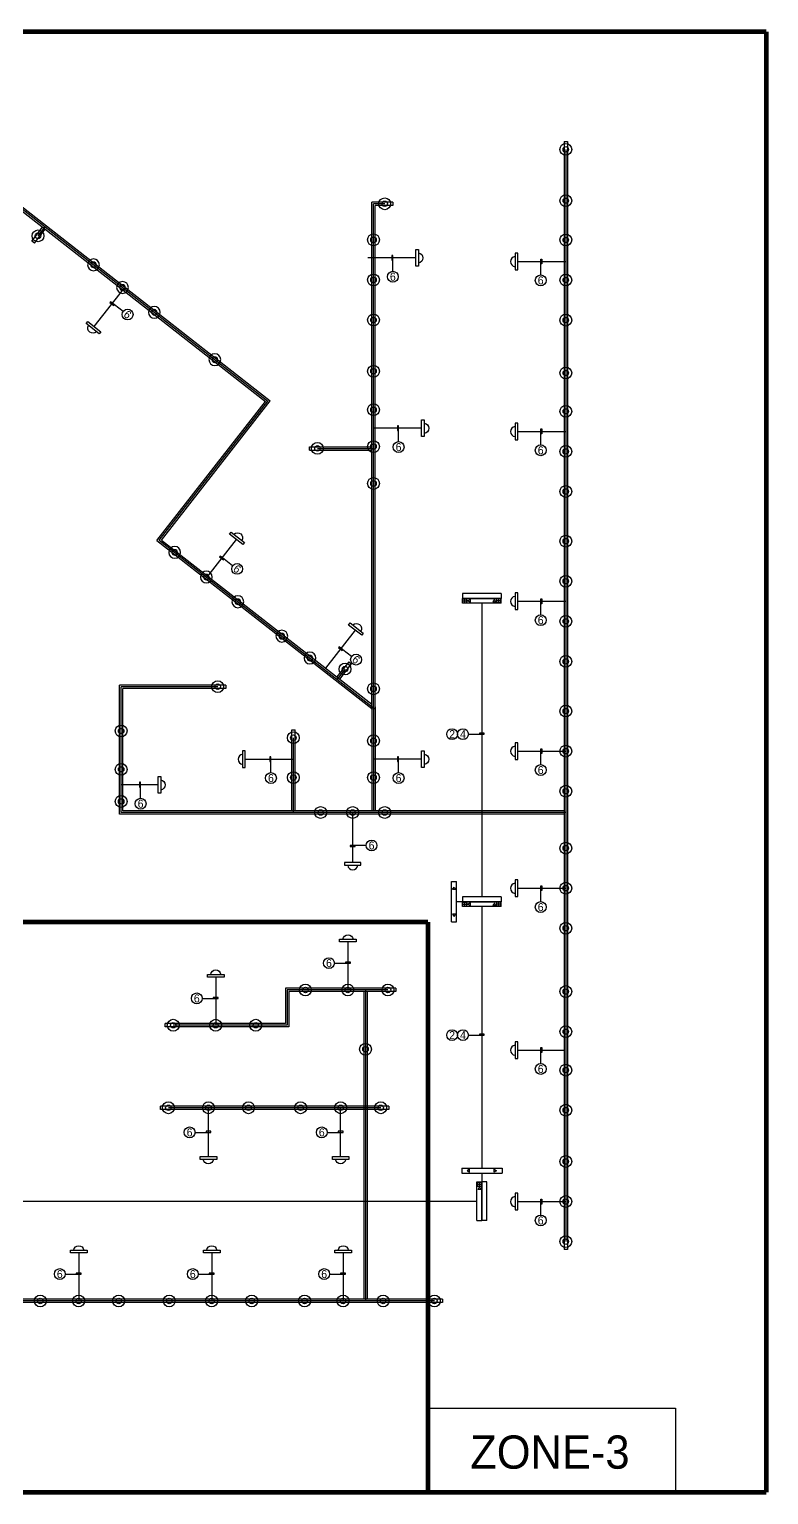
# Model space of a CAD drawing. Header units: millimetres. Extents: x 288060 to 516747, y 88437 to 208575.
# Drawn here: x 373537 to 419686, y 88437 to 179862 of the extents above; entities that cross this region are included whole.
import ezdxf
from ezdxf.enums import TextEntityAlignment as Align

# ---------------------------------------------------------------- set-up
doc = ezdxf.new("R2010")
doc.units = ezdxf.units.MM
doc.header["$LTSCALE"] = 300
for name, color, linetype in [('E-TEXT', 6, 'Continuous'), ('e-text-box', 7, 'Continuous'), ('e-tray', 11, 'Continuous'), ('E-WIRE', 4, 'Continuous'), ('zone', 1, 'Continuous'), ('유도관제-공간표시등', 2, 'Continuous'), ('유도관제-블럭유도등', 2, 'Continuous'), ('유도관제-센서', 1, 'Continuous')]:
    doc.layers.add(name, color=color, linetype=linetype)
doc.styles.add('SAMOO-ELEC', font='Dotum.ttf')

# ---------------------------------------------------------------- blocks, each defined once
blk = doc.blocks.new('센서')
at = {"layer": '유도관제-센서', "color": 2}
for radius in [368.5649977620579, 171.996998955627]:
    blk.add_circle((0, 0), radius, dxfattribs=at)
blk = doc.blocks.new('R')
at = {"layer": '유도관제-공간표시등', "elevation": -1.1133707289e-06}
blk.add_lwpolyline([(6646728.0498459, 1672992.660470758), (6647766.780756604, 1672992.660470919), (6647766.780756704, 1673160.622070759), (6646728.049845997, 1673160.622070718), (6646728.0498459, 1672992.660470758)], dxfattribs=at)
at = {"layer": '유도관제-공간표시등'}
blk.add_arc((6647255.656680318, 1673032.94868493, -1.1133707289e-06), 318.7876370312928, 187.2604256657175, 352.7395743342825, dxfattribs=at)

msp = doc.modelspace()

# ---------------------------------------------------------------- linework, layer by layer
at = {"layer": 'e-text-box'}
for p, q in [((396227.1020398457, 164765.3390972278), (396227.1020398345, 165451.0951567412)), ((405454.8811622765, 164536.5122089609), (405454.8811622839, 165222.2682684738)), ((379392.1858049128, 162255.972983336), (378851.8026639055, 162678.1665811929)), ((396585.9542814549, 154136.512208966), (396585.9542814549, 154822.268268478)), ((405454.8811622765, 153936.5122089581), (405454.8811622839, 154622.2682684701)), ((386229.7493254151, 146387.0562954651), (385689.3661844041, 146809.249893322)), ((405454.8811622839, 143336.5122089618), (405454.8811622951, 144022.2682684738)), ((393651.6825859044, 140728.1238362202), (393111.2994448859, 141150.3174340771)), ((400941.7651920263, 135886.298373579), (401627.521251535, 135886.2983735832)), ((405454.8811622765, 133986.5122089618), (405454.8811622839, 134672.2682684752)), ((388617.2392551061, 133486.5046014804), (388617.2392551061, 134172.2606609919)), ((396585.9542814437, 133486.504601479), (396585.9542814437, 134172.260660991)), ((380485.964254884, 131886.5122089627), (380485.9642548729, 132572.2682684752)), ((394560.6207565237, 128942.8811137037), (393874.8646970149, 128942.8811137037)), ((405454.8811622765, 125436.5122089618), (405454.8811622765, 126122.2682684752)), ((392580.1954336967, 121601.1222046659), (393265.9514932055, 121601.1222046687)), ((384330.2124534044, 119401.1446610428), (385015.9685129244, 119401.1446610469)), ((400941.7651920263, 117108.259724866), (401627.521251535, 117108.2597248702)), ((405454.8811622839, 115336.5122089618), (405454.8811622951, 116022.2682684752)), ((383880.2151080836, 111042.9662735731), (384565.9711676035, 111042.9662735769)), ((392130.2055658344, 111042.9662735731), (392815.9616253544, 111042.9662735769)), ((405454.8811622765, 105886.512208966), (405454.8811622765, 106572.268268478)), ((375780.2074257229, 102201.1503855487), (376465.9634852353, 102201.150385552)), ((384080.2124534231, 102201.1503855487), (384765.968512943, 102201.150385552)), ((392280.2074257042, 102201.1503855487), (392965.9634852242, 102201.150385552))]:
    msp.add_line(p, q, dxfattribs=at)
for points in [[(396227.1020398345, 165451.0951567412), (396227.1020398345, 165760.005705879), (396161.5642690528, 165760.005705879), (396161.5642690528, 165451.0951567412)], [(405454.8811622839, 165222.2682684738), (405454.8811622839, 165531.1788176111), (405520.4189330731, 165531.1788176111), (405520.4189330731, 165222.2682684738)], [(378851.8026639055, 162678.1665811929), (378608.377832992, 162868.3509103669), (378568.028751323, 162816.7064430061), (378811.453582244, 162626.5221138321)], [(396585.9542814549, 154822.268268478), (396585.9542814549, 155131.1788176162), (396520.4165106658, 155131.1788176162), (396520.4165106658, 154822.268268478)], [(405454.8811622839, 154622.2682684701), (405454.8811622839, 154931.1788176078), (405520.4189330731, 154931.1788176078), (405520.4189330731, 154622.2682684701)], [(385689.3661844041, 146809.249893322), (385445.9413534943, 146999.434222497), (385405.5922718253, 146947.7897551352), (385649.0171027463, 146757.6054259612)], [(405454.8811622951, 144022.2682684738), (405454.8811622951, 144331.178817612), (405520.4189330842, 144331.178817612), (405520.4189330842, 144022.2682684738)], [(393111.2994448859, 141150.3174340771), (392867.8746139761, 141340.5017632511), (392827.5255323146, 141288.8572958903), (393070.9503632355, 141098.6729667163)], [(401627.521251535, 135886.2983735832), (401936.4318006653, 135886.2983735832), (401936.4318006653, 135951.8361443718), (401627.521251535, 135951.8361443718)], [(388617.2392551061, 134172.2606609919), (388617.2392551061, 134481.1712101301), (388551.7014843132, 134481.1712101301), (388551.7014843132, 134172.2606609919)], [(396585.9542814437, 134172.260660991), (396585.9542814437, 134481.1712101287), (396520.4165106434, 134481.1712101287), (396520.4165106434, 134172.260660991)], [(405454.8811622839, 134672.2682684752), (405454.8811622839, 134981.178817612), (405520.4189330731, 134981.178817612), (405520.4189330731, 134672.2682684752)], [(380485.9642548729, 132572.2682684752), (380485.9642548729, 132881.178817613), (380420.4264840912, 132881.178817613), (380420.4264840912, 132572.2682684752)], [(393874.8646970149, 128942.8811137037), (393565.9541478734, 128942.8811137037), (393565.9541478734, 128877.3433429109), (393874.8646970149, 128877.3433429109)], [(405454.8811622765, 126122.2682684752), (405454.8811622765, 126431.178817612), (405520.4189330731, 126431.178817612), (405520.4189330731, 126122.2682684752)], [(393265.9514932055, 121601.1222046687), (393574.8620423432, 121601.1222046687), (393574.8620423432, 121666.6599754578), (393265.9514932055, 121666.6599754578)], [(385015.9685129244, 119401.1446610469), (385324.8790620547, 119401.1446610469), (385324.8790620547, 119466.6824318361), (385015.9685129244, 119466.6824318361)], [(401627.521251535, 117108.2597248702), (401936.4318006765, 117108.2597248702), (401936.4318006765, 117173.7974956589), (401627.521251535, 117173.7974956589)], [(405454.8811622951, 116022.2682684752), (405454.8811622951, 116331.178817612), (405520.4189330842, 116331.178817612), (405520.4189330842, 116022.2682684752)], [(384565.9711676035, 111042.9662735769), (384874.881716745, 111042.9662735769), (384874.881716745, 111108.504044366), (384565.9711676035, 111108.504044366)], [(392815.9616253544, 111042.9662735769), (393124.8721744921, 111042.9662735769), (393124.8721744921, 111108.504044366), (392815.9616253544, 111108.504044366)], [(405454.8811622765, 106572.268268478), (405454.8811622765, 106881.1788176162), (405520.4189330731, 106881.1788176162), (405520.4189330731, 106572.268268478)], [(376465.9634852353, 102201.150385552), (376774.8740343656, 102201.150385552), (376774.8740343656, 102266.6881563411), (376465.9634852353, 102266.6881563411)], [(384765.968512943, 102201.150385552), (385074.8790620845, 102201.150385552), (385074.8790620845, 102266.6881563411), (384765.968512943, 102266.6881563411)], [(392965.9634852242, 102201.150385552), (393274.8740343545, 102201.150385552), (393274.8740343545, 102266.6881563411), (392965.9634852242, 102266.6881563411)]]:
    msp.add_lwpolyline(points, close=True, dxfattribs=at)
for centre in [(396227.1020398457, 164426.6070561851), (405454.8811622765, 164197.7801679172), (379672.592007326, 162065.9420456387), (396585.9542814549, 153797.7801679228), (405454.8811622765, 153597.7801679139), (386510.1555278245, 146197.0253577679), (405454.8811622839, 142997.7801679181), (393932.0887883063, 140538.0928985229), (399925.5690688957, 135886.2983735799), (400603.0331509765, 135886.298373579), (388617.2392551061, 133147.7725604371), (396585.9542814437, 133147.7725604362), (405454.8811622765, 133647.7801679181), (380485.964254884, 131547.78016792), (394899.3527975734, 128942.8811137037), (405454.8811622765, 125097.7801679181), (392241.4633926433, 121601.1222046659), (383991.4804123733, 119401.1446610428), (399925.5690688957, 117108.259724867), (400603.033150984, 117108.259724866), (405454.8811622839, 114997.7801679181), (383541.483067045, 111042.9662735731), (391791.4735248033, 111042.9662735731), (405454.8811622765, 105547.7801679223), (375441.4753846731, 102201.1503855487), (383741.4804123845, 102201.1503855487), (391941.4753846657, 102201.1503855487)]:
    msp.add_circle(centre, 338.73204104383, dxfattribs=at)
at = {"layer": 'e-tray'}
for p, q in [((406915.3719978421, 172869.560192292), (407125.3692204864, 172869.560192292)), ((406915.423253255, 172869.560192292), (406915.423253255, 103726.7235430478)), ((407125.4204758946, 172869.560192292), (407125.4204758946, 103726.7235430478)), ((369933.8232516032, 170982.8728217887), (388285.7403292861, 156644.7832306669)), ((370006.1310962941, 171192.870044432), (388580.5075995643, 156680.9760948512)), ((394915.4108914752, 137453.5760892191), (394915.4108914752, 169081.7252608309)), ((396220.4213801976, 169081.7252608318), (394915.4108914752, 169081.7252608309)), ((395125.408114126, 137453.5760892191), (395125.408114126, 168871.7280381922)), ((396220.4213801976, 168871.7280381889), (395125.408114126, 168871.7280381922)), ((396220.4213801976, 169081.7252608318), (396220.4213801976, 168871.7280381889)), ((373691.3508137334, 166646.2096824091), (374371.0293413233, 167516.1473467587)), ((373856.8300773334, 166516.9214507937), (374536.5094085541, 167386.8601437219)), ((373856.8300773334, 166516.9214507937), (373691.3508137334, 166646.2096824091)), ((381501.6450582165, 147961.5375952841), (388285.7403292861, 156644.7832306669)), ((381796.4123284835, 147997.7304594688), (388580.5075995643, 156680.9760948512)), ((391020.4166480061, 153820.4925472549), (394915.4108914752, 153820.4925472549)), ((391020.4166480061, 153610.485074174), (391020.4166480061, 153820.4822968183)), ((391020.4166480061, 153610.495324612), (394915.4108914752, 153610.495324612)), ((381501.6450582165, 147961.5375952841), (394915.421373615, 137481.5465539372)), ((381796.4123284835, 147997.7304594688), (394915.4108914863, 137748.0450481022)), ((393470.0975797828, 140406.7118426481), (392728.0753644835, 139456.9789223628)), ((393635.5768433865, 140277.4236110332), (392893.5554317143, 139327.6917193261)), ((393470.0975797828, 140406.7118426481), (393635.5768433865, 140277.4236110332)), ((379165.4248044746, 130894.1190494852), (379165.4248044884, 138952.5321326171)), ((385797.3287537452, 138952.5321326171), (379165.4248044884, 138952.5321326171)), ((379375.4220271241, 131104.1162721323), (379375.4220271241, 138742.53490997)), ((385797.3287537452, 138742.53490997), (379375.4220271241, 138742.53490997)), ((385797.3287537452, 138952.5383445922), (385797.3287537452, 138742.541121948)), ((394915.421373615, 137481.5465539372), (394915.421373615, 131104.1162721323)), ((395125.4185962547, 137583.9690405008), (395125.4185962647, 131104.1162721323)), ((389915.4146995845, 131104.1162721317), (389915.4146995761, 136162.4443727265)), ((389915.4147008002, 136162.4443727268), (390125.4119234445, 136162.4443727268)), ((390125.4119222257, 131104.1162721323), (390125.4119222257, 136162.4443727268)), ((406915.423253255, 130894.1190494852), (379165.4248044746, 130894.1190494852)), ((406915.423253255, 131104.1162721323), (379375.4220271241, 131104.1162721323)), ((396420.4094224257, 120031.6906364741), (389520.4094224629, 120031.6906364741)), ((389520.4094224629, 120031.6906364741), (389520.4094224627, 117831.7130928509)), ((396420.4094224257, 119821.6934138261), (389730.4066450952, 119821.6934138261)), ((389730.4066450952, 119821.6934138261), (389730.4066450944, 117621.7158702038)), ((394415.4141481463, 119821.6934138261), (394415.4141481463, 100631.718817356)), ((394625.4113707934, 119821.6934138261), (394625.4113707934, 100631.718817356)), ((396420.4094224256, 120031.6970787271), (396420.4094224256, 119821.6998560828)), ((382020.4264421742, 117621.7161019797), (382020.4264421742, 117831.713324624)), ((389520.4094224627, 117831.7130928509), (382020.4264421742, 117831.7130928509)), ((389730.4066450944, 117621.7158702038), (382020.4264421741, 117621.7158702038)), ((381720.4264421742, 112471.7252384647), (381720.4264421742, 112681.722461109)), ((395970.4168999251, 112681.7222293368), (381720.4264421742, 112681.7222293368)), ((395970.4168999251, 112471.7250066887), (381720.4264421742, 112471.7250066888)), ((395970.4168999251, 112681.7286715888), (395970.4168999251, 112471.7314489446)), ((407125.3754670084, 103726.7235430478), (406915.3782443642, 103726.7235430478)), ((399320.4214144442, 100631.718817356), (333576.655048667, 100631.718817356)), ((399320.4214144442, 100631.7700727651), (399320.4214144442, 100421.7728501208)), ((399320.4214144442, 100421.7215947103), (333366.6578260385, 100421.7215947103))]:
    msp.add_line(p, q, dxfattribs=at)
at = {"layer": 'E-WIRE'}
for p, q in [((407020.418759166, 172369.560192292), (407020.4187564369, 104226.7235430478)), ((369969.9782365244, 171087.8745420202), (388433.1234287638, 156662.884022755)), ((395020.412611315, 137453.5760892191), (395020.4126122948, 168976.7235430269)), ((395720.4213801976, 168976.7235430418), (395020.4126122948, 168976.7235430269)), ((374081.9211917538, 166975.57093673), (374518.4129541535, 167534.2477359603)), ((397661.5644063037, 165605.5504313101), (394661.5641318057, 165605.5504313101)), ((404020.4187958334, 165376.7235430418), (407020.4187590461, 165376.7235430441)), ((377590.9582328852, 161315.269823614), (379437.9428739902, 163679.3022646931)), ((381649.0281581264, 147979.6383864809), (388433.1234287638, 156662.884022755)), ((398020.4166479055, 154976.7235430469), (395020.4163734149, 154976.7235430469)), ((404020.4187958334, 154776.723543039), (407020.4187585991, 154776.7235430399)), ((391520.4166480061, 153715.4908273556), (395020.4126114864, 153715.490827172)), ((381649.0281581264, 147979.6383864809), (395020.4168792833, 137532.7641662968)), ((386450.7970078345, 148034.7138110878), (384603.8123667259, 145670.6813700077)), ((401781.9765260946, 144054.3857696381), (401781.9765261058, 125729.3945007351)), ((404020.4187958334, 144176.7235430432), (407020.4187581558, 144176.7235430441)), ((393872.7302683238, 142375.7813518428), (392025.7456272263, 140011.7489107627)), ((393245.0064653661, 139948.0623567122), (392746.1756428834, 139309.596224544)), ((379270.4265259247, 130999.1207672953), (379270.4265263254, 138847.5366282185)), ((385297.3287537452, 138847.5366277962), (379270.4265263254, 138847.5366282185)), ((395020.4168792833, 137532.7641662968), (395020.4168785095, 131104.1162721323)), ((390020.4164168668, 130999.1207666073), (390020.4164173622, 135662.4443727268)), ((404020.4187958334, 134826.7235430441), (407020.418757664, 134826.7235430441)), ((387020.4166479465, 134326.7159355613), (390020.4164172132, 134326.7159355613)), ((398020.4166479055, 134326.7159355603), (395020.4163734149, 134326.7159355603)), ((381570.426442204, 132726.7235430441), (379270.4265259746, 132726.7235430441)), ((407020.4187574852, 130999.1207655192), (379270.4265259247, 130999.1207672953)), ((393720.409422433, 127876.694556408), (393720.409422433, 130999.1207663705)), ((401781.9765261058, 128205.0828512119), (401781.9765261132, 125729.3945007351)), ((404020.4187958259, 126276.7235430432), (407020.418757664, 126276.7235430441)), ((400571.1972478833, 125426.699681044), (400203.8868643958, 125426.699681044)), ((401781.9765261132, 125124.0048613478), (401781.9765261058, 108809.493506255)), ((393420.4067677762, 122926.6953621632), (393420.4067677762, 119926.6950876679)), ((385170.4237874914, 120726.71781854), (385170.4237874914, 117726.7175440461)), ((395920.4094224256, 119926.6951312919), (389625.4111402949, 119926.6951320456)), ((389625.4111402949, 119926.6951320456), (389625.4111402979, 117726.7175874361)), ((394520.4096517842, 119926.6951314587), (394520.4096515756, 100526.723311325)), ((389625.4111402979, 117726.7175874361), (382520.4264421742, 117726.7175882858)), ((404020.4187958334, 116176.7235430432), (406920.418564098, 116176.7235430441)), ((395470.4168999251, 112576.7267257709), (382220.4264421742, 112576.7267263971)), ((384720.4264421742, 109526.72695503), (384720.4264421742, 112576.7267271289)), ((392970.4168999251, 109526.72695503), (392970.4168999251, 112576.7267271289)), ((401781.9765261058, 108494.9334825002), (401781.9765260946, 107962.5028212638)), ((338203.0312458631, 106751.7235430469), (401479.2817064133, 106751.7235430469)), ((404020.4187958259, 106726.7235430469), (407020.418757664, 106726.7235430478)), ((376620.4187598061, 103526.723543045), (376620.4187598061, 100526.7232685512)), ((384920.4237875063, 103526.723543045), (384920.4237875063, 100526.7232685512)), ((393120.4187597837, 103526.723543045), (393120.4187597837, 100526.7232685512)), ((398820.4214144442, 100526.7233108097), (333471.6595485792, 100526.7233186321))]:
    msp.add_line(p, q, dxfattribs=at)
at = {"layer": 'zone', "color": 7, "const_width": 300}
for points in [[(288210.2732107732, 179711.8739943853), (419535.538211273, 179711.8739943853)], [(419535.538211273, 179711.8739943853), (419535.538211273, 88587.18630638989)], [(359713.5377431829, 124170.168667762), (398424.4613143746, 124170.168667762)], [(398424.4613143746, 124170.168667762), (398424.4613143746, 88587.18630638989)], [(288210.2732107732, 88587.18630638989), (419535.538211273, 88587.18630638989)]]:
    msp.add_lwpolyline(points, dxfattribs=at)
at = {"layer": 'zone', "color": 7}
msp.add_lwpolyline([(398424.4613143746, 93837.54450394996), (413863.8998941351, 93837.54450394996), (413863.8998941351, 88587.18630638989), (398424.4613143746, 88587.18630638989)], close=True, dxfattribs=at)
at = {"layer": '유도관제-블럭유도등', "color": 2}
for p, q in [((402992.7558043245, 144659.7754090251), (400571.1972478982, 144659.7754090251)), ((400571.1972478833, 144659.7754090251), (400571.1972478833, 144357.0805893339)), ((402992.7558043245, 144659.7754090251), (402992.7558043245, 144357.0805893339)), ((400571.1972478833, 144357.0805893339), (402992.7558043245, 144357.0805893339)), ((400571.1972478982, 144054.3857696391), (400571.1972478982, 144357.0805893339)), ((402992.7558043245, 144357.0805893339), (400571.1972478982, 144357.0805893339)), ((402992.7558043245, 144054.3857696363), (400571.1972478982, 144054.3857696391)), ((400593.394867992, 144076.5833897501), (400593.394867992, 144334.8829692201)), ((400593.3948679846, 144334.8829692201), (400851.6944473442, 144334.8829692201)), ((400593.394867992, 144205.7331794853), (400851.6944473442, 144205.7331794853)), ((400593.394867992, 144076.5833897501), (400851.6944473442, 144076.5833897501)), ((400722.5446576644, 144076.5833897501), (400722.5446576644, 144334.8829692201)), ((400851.6944473442, 144076.5833897501), (400851.6944473442, 144334.8829692201)), ((400896.3034324329, 144205.7331794853), (401049.7102923337, 144294.3026713858)), ((401049.7102923337, 144117.1636875881), (400896.3034324329, 144205.7331794853)), ((401049.7102923337, 144294.3026713858), (401049.7102923337, 144117.1636875881)), ((402562.9162847865, 144300.8481442681), (402474.346792886, 144147.4412843631)), ((402474.346792886, 144147.4412843631), (402651.4857766833, 144147.4412843631)), ((402651.4857766833, 144147.4412843631), (402562.9162847865, 144300.8481442681)), ((402970.5581842232, 144334.8829692201), (402712.2586048637, 144334.8829692201)), ((402712.2586048637, 144076.5833897501), (402712.2586048637, 144334.8829692201)), ((402970.5581842232, 144205.7331794853), (402712.2586048637, 144205.7331794853)), ((402970.5581842232, 144076.5833897501), (402712.2586048637, 144076.5833897501)), ((402841.4083945435, 144076.5833897501), (402841.4083945435, 144334.8829692201)), ((402970.5581842232, 144076.5833897501), (402970.5581842232, 144334.8829692201)), ((402992.7558043245, 144054.3857696363), (402992.7558043245, 144357.0805893339)), ((399889.3268406447, 124168.4595863469), (399889.3268406447, 126684.939775742)), ((399889.3268406447, 126684.939775742), (400203.8868643958, 126684.939775742)), ((400203.8868643958, 124168.459586346), (400203.8868643958, 126684.939775742)), ((402992.7558043133, 125729.3945007351), (400571.1972478833, 125729.3945007351)), ((400571.1972478759, 125729.3945007351), (400571.1972478759, 125426.699681044)), ((400571.1972478759, 125426.699681044), (402992.7558043133, 125426.699681044)), ((400571.1972478833, 125124.0048613487), (400571.1972478833, 125426.699681044)), ((402992.7558043133, 125426.699681044), (400571.1972478833, 125426.699681044)), ((400593.3948679846, 125146.2024814602), (400593.3948679846, 125404.5020609302)), ((400593.3948679846, 125404.5020609302), (400851.694447333, 125404.5020609302)), ((400593.3948679846, 125275.3522711959), (400851.694447333, 125275.3522711959)), ((400722.5446576644, 125146.2024814602), (400722.5446576644, 125404.5020609302)), ((400851.694447333, 125146.2024814602), (400851.694447333, 125404.5020609302)), ((400896.3034324255, 125275.3522711959), (401049.7102923337, 125363.9217630959)), ((401049.7102923337, 125186.7827792977), (400896.3034324255, 125275.3522711959)), ((401049.7102923337, 125363.9217630959), (401049.7102923337, 125186.7827792977)), ((402566.6739554647, 125352.2474034912), (402478.1044635531, 125198.8405435862)), ((402655.2434473652, 125198.8405435862), (402566.6739554647, 125352.2474034912)), ((402970.5581842158, 125404.5020609302), (402712.2586048637, 125404.5020609302)), ((402712.2586048637, 125146.2024814602), (402712.2586048637, 125404.5020609302)), ((402970.5581842158, 125275.3522711959), (402712.2586048637, 125275.3522711959)), ((402841.408394536, 125146.2024814602), (402841.408394536, 125404.5020609302)), ((402970.5581842158, 125146.2024814602), (402970.5581842158, 125404.5020609302)), ((402992.7558043133, 125729.3945007351), (402992.7558043133, 125426.699681044)), ((402992.7558043133, 125124.0048613459), (402992.7558043133, 125426.699681044)), ((402992.7558043133, 125124.0048613459), (400571.1972478833, 125124.0048613487)), ((400593.3948679846, 125146.2024814602), (400851.694447333, 125146.2024814602)), ((402478.1044635531, 125198.8405435862), (402655.2434473652, 125198.8405435862)), ((402970.5581842158, 125146.2024814602), (402712.2586048637, 125146.2024814602)), ((399889.3268406447, 124168.4595863469), (400203.8868643958, 124168.4595863469)), ((400523.7364314031, 108809.493506255), (403040.2166208047, 108809.493506255)), ((400523.7364314031, 108809.493506255), (400523.7364314031, 108494.9334825002)), ((403040.2166208047, 108809.493506255), (403040.2166208047, 108494.9334825002)), ((400523.7364314031, 108494.9334825002), (403040.2166208047, 108494.9334825002)), ((401479.2817064058, 105540.94426483), (401479.2817064058, 107962.5028212568)), ((401479.2817064058, 107962.5028212568), (401781.9765260946, 107962.5028212568)), ((401501.4793265145, 107940.3052011588), (401759.7789059896, 107940.3052011588)), ((401501.4793265145, 107940.3052011588), (401501.4793265145, 107682.0056218071)), ((401630.6291162539, 107940.3052011588), (401630.6291162539, 107682.0056218071)), ((401759.7789059896, 107940.305201163), (401759.7789059896, 107682.0056218071)), ((401781.9765260946, 107962.5028212638), (401781.9765260946, 105540.94426483)), ((401781.9765260946, 105540.94426483), (401781.9765260946, 107962.5028212568)), ((402084.6713457908, 107962.5028212638), (401781.9765260946, 107962.5028212638)), ((402084.6713457908, 105540.94426483), (402084.6713457908, 107962.5028212568)), ((401501.4793265145, 107811.1554114827), (401759.7789059896, 107811.1554114827)), ((401501.4793265145, 107682.0056218071), (401759.7789059896, 107682.0056218071)), ((401542.0596243534, 107483.9897768138), (401630.6291162539, 107637.3966367137)), ((401719.1986081544, 107483.9897768138), (401542.0596243534, 107483.9897768138)), ((401630.6291162539, 107637.3966367137), (401719.1986081544, 107483.9897768138)), ((401479.2817064058, 105540.94426483), (401781.9765260946, 105540.94426483)), ((402084.6713457908, 105540.94426483), (401781.9765260946, 105540.94426483))]:
    msp.add_line(p, q, dxfattribs=at)
for points in [[(400046.6068525147, 126347.0898936078), (400138.6481418442, 126187.669704148), (399954.5655632038, 126187.6697041489)], [(400046.6068525147, 124506.3094684821), (400138.6481418442, 124665.7296579409), (399954.5655632038, 124665.7296579419)], [(400861.5863135364, 108652.2134943771), (401021.0065029953, 108560.172205056), (401021.0065029953, 108744.2547837001)], [(402702.366738664, 108652.2134943771), (402542.9465492051, 108560.172205056), (402542.9465492051, 108744.2547837001)]]:
    msp.add_lwpolyline(points, close=True, dxfattribs=at)

# ---------------------------------------------------------------- block references
at = {"layer": '유도관제-공간표시등', "xscale": -1}
for p, rotation in [((2070822.186477044, 6812852.965732666, 1.1133707289e-06), 90), ((4585592.760742733, -5249607.52555543, 1.1133707289e-06), 321.9999987827943), ((2071181.038718654, 6802224.138844403, 1.1133707289e-06), 90), ((-3821551.005502013, 5558957.509190132, 1.1133707289e-06), 141.9999989149773), ((-3814129.072241524, 5553298.576730886, 1.1133707289e-06), 141.9999989149773), ((2071181.038718646, 6781574.131236916, 1.1133707289e-06), 90), ((2054731.048512945, 6779974.138844401, 1.1133707289e-06), 90), ((-6253827.008533584, 1796087.317432904, 1.1133707289e-06), 180), ((-6262076.991513876, 1793887.339889281, 1.1133707289e-06), 180), ((-6270626.996541554, 1776687.345613786, 1.1133707289e-06), 180), ((-6262326.991513846, 1776687.345613786, 1.1133707289e-06), 180), ((-6254126.996541576, 1776687.345613786, 1.1133707289e-06), 180)]:
    msp.add_blockref('R', p, dxfattribs=dict(at, rotation=rotation))
at = {"layer": '유도관제-공간표시등', "rotation": 270}
for p in [(-1269140.203274915, 6812624.1388444, 1.1133707289e-06), (-1269140.203274915, 6802024.138844396, 1.1133707289e-06), (-1269140.203274915, 6791424.1388444, 1.1133707289e-06), (-1269140.203274915, 6782074.138844401, 1.1133707289e-06), (-1286140.205422806, 6781574.131236917, 1.1133707289e-06), (-1269140.203274915, 6773524.138844401, 1.1133707289e-06), (-1269140.203274915, 6763424.138844401, 1.1133707289e-06), (-1269140.203274915, 6753974.138844403, 1.1133707289e-06)]:
    msp.add_blockref('R', p, dxfattribs=at)
at = {"layer": '유도관제-공간표시등'}
msp.add_blockref('R', (-6253527.005878916, -1545283.927514333, 1.1133707289e-06), dxfattribs=at)
at = {"layer": '유도관제-공간표시등', "xscale": -1}
for p in [(7031967.841743523, -1563633.895115712, 1.1133707289e-06), (7040217.832201282, -1563633.895115712, 1.1133707289e-06)]:
    msp.add_blockref('R', p, dxfattribs=at)
at = {"layer": '유도관제-센서'}
for p, rotation in [((407020.3737144042, 172369.560192292), 90), ((395720.4213801976, 168976.7235442711), 270), ((407020.3737144042, 169169.560192292), 90), ((374081.9211927261, 166975.5709359729), 141.9996427799358), ((395020.4166480061, 166726.7235430469), 270), ((407020.3737144042, 166719.5665269111), 90), ((395020.4166480061, 164226.7235430469), 270), ((407020.3737144042, 164219.5665269102), 90), ((395020.4166480061, 161726.7235430469), 270), ((407020.3737144042, 161719.5665269102), 90), ((395020.4166480061, 158526.7235430469), 270), ((407020.3737144042, 158419.566526906), 90), ((395020.4166480061, 156126.7235430469), 270), ((407020.3737504464, 156026.6924418387), 90), ((391520.4166480061, 153715.4867907361), 180), ((395020.4166480061, 153826.7235430469), 270), ((407020.3737144042, 153526.6924418387), 90), ((395020.4166480061, 151526.7235430469), 270), ((407020.3737144042, 151026.6924418387), 90), ((407020.3737504464, 147926.6924418438), 90), ((407020.3737504464, 145426.6924418438), 90), ((407020.3737144042, 142926.6924418438), 90), ((407020.3737144042, 140426.6924418438), 90), ((393245.0064643975, 139948.062357468), 321.9996427020447), ((395020.412611356, 138716.7393726082), 321.9996427020522), ((407020.3737144042, 137326.7235430441), 90), ((379270.4265261535, 136086.31658317), 270), ((390020.4164173623, 135662.4443727268), 270), ((395020.4166479241, 135476.7159355603), 90), ((407020.3737504464, 134826.7235430441), 90), ((379270.4226809051, 133689.5968830901), 270), ((390020.4166479241, 133176.7159355622), 270), ((395020.4166479241, 133176.7159355603), 90), ((407020.3737504464, 132326.7235430441), 90), ((379270.4226809051, 131689.5968830901), 270), ((407020.3737144042, 128776.723543045), 90), ((407020.3737504464, 126276.7235430441), 90), ((407020.3737504464, 123776.7235430441), 90), ((407020.3737504464, 119826.692441848), 90), ((407020.3737504464, 117326.6924418471), 90), ((394520.4094224554, 116226.699681044), 90), ((407020.3737144042, 114926.6613406478), 90), ((407020.3737144042, 112426.6613406478), 90), ((407020.3737144042, 109226.7235430478), 90), ((407020.3737504464, 106726.7235430478), 90), ((407020.3737504464, 104226.7235430478), 90)]:
    msp.add_blockref('센서', p, dxfattribs=dict(at, rotation=rotation))
at = {"layer": '유도관제-센서', "xscale": -1}
for p, rotation in [((377542.8312027138, 165170.2653323118), 321.9999988815108), ((379355.2590265851, 163754.2478948179), 321.9999988815108), ((381342.7339683939, 162202.5036097103), 321.9999988815108), ((385116.1599306334, 159254.3800281788), 321.9999988815108), ((382615.1140842643, 147224.8493090881), 321.9999988814947), ((384584.8072787058, 145685.9562678578), 321.9999988814902), ((386554.8874813151, 144146.8708266829), 321.9999988814822), ((389299.4707868863, 142002.4572612987), 321.9999988814947), ((391051.9565091264, 140633.2653333339), 321.9999988814947)]:
    msp.add_blockref('센서', p, dxfattribs=dict(at, rotation=rotation))
at = {"layer": '유도관제-센서'}
for p in [(385297.3287537452, 138847.5366280302), (391720.4094225048, 130999.1207662424), (393720.4094225048, 130999.1207662424), (395720.4094224937, 130999.1207662424), (390770.4094224554, 119926.695362165), (393420.4144501556, 119926.695362165), (395920.4094224256, 119926.695362165), (382520.4264421742, 117726.7178185418), (385170.4314698745, 117726.7178185418), (387670.4264421444, 117726.7178185418), (382220.4264421742, 112576.7269550268), (384720.4264421742, 112576.7269550268), (387220.4264421742, 112576.7269550268), (390470.4168999363, 112576.7269550268), (392970.4168999251, 112576.7269550268), (395470.4168999251, 112576.7269550268), (374220.4264421854, 100526.7235430469), (376620.4264421854, 100526.7235430469), (379120.4214144554, 100526.7235430469), (382270.4264421966, 100526.7235430469), (384920.4314698968, 100526.7235430469), (387420.4264421631, 100526.7235430469), (390720.4264421742, 100526.7235430469), (393120.4264421742, 100526.7235430469), (395620.4214144442, 100526.7235430469), (398820.4214144442, 100526.768356203)]:
    msp.add_blockref('센서', p, dxfattribs=at)

# ---------------------------------------------------------------- texts
at = {"layer": 'E-TEXT', "style": 'SAMOO-ELEC'}
for s, height, p in [('6', 499.9999999999998, (396226.4236137923, 164426.6070561851)), ('6', 499.9999999999998, (405454.8811622765, 164197.7801679172)), ('6', 499.9999999999998, (396585.2758554053, 153797.7801679228)), ('6', 499.9999999999998, (405454.8811622765, 153597.7801679139)), ('6', 499.9999999999998, (405454.8811622765, 142997.7801679181)), ('2', 499.9999999999998, (399925.5690688957, 135886.2983735799)), ('4', 499.9999999999998, (400603.0331509765, 135886.298373579)), ('6', 499.9999999999998, (405454.8811622765, 133647.7801679181)), ('6', 499.9999999999998, (388616.5608290564, 133147.7725604371)), ('6', 499.9999999999998, (396585.2758553941, 133147.7725604362)), ('6', 499.9999999999998, (380485.2858288344, 131547.78016792)), ('6', 499.9999999999998, (394899.352797566, 128942.8811137037)), ('6', 499.9999999999998, (405454.8811622765, 125097.7801679181)), ('6', 499.9999999999998, (392240.7849666048, 121601.1222046659)), ('6', 499.9999999999998, (383990.8019863162, 119401.1446610428)), ('2', 499.9999999999998, (399925.5690688957, 117108.259724867)), ('4', 499.9999999999998, (400603.0331509765, 117108.259724866)), ('6', 499.9999999999998, (405454.8811622765, 114997.7801679181)), ('6', 499.9999999999998, (383540.8046409953, 111042.9662735731)), ('6', 499.9999999999998, (391790.7950987462, 111042.9662735731)), ('6', 499.9999999999998, (405454.8811622765, 105547.7801679223)), ('6', 499.9999999999998, (375440.7969586235, 102201.1503855487)), ('6', 499.9999999999998, (383740.8019863348, 102201.1503855487)), ('6', 499.9999999999998, (391940.796958616, 102201.1503855487)), ('ZONE-3', 2073.599999999999, (406029.9125325847, 91095.49363828395))]:
    msp.add_text(s, height=height, dxfattribs=at).set_placement(p, align=Align.MIDDLE_CENTER)
for p in [(379672.057400303, 162066.3597264322), (386509.6209208053, 146197.4430385608), (393931.5541812945, 140538.5105793159)]:
    msp.add_text('6', height=499.9999999999998, rotation=321.9999989142186, dxfattribs=at).set_placement(p, align=Align.MIDDLE_CENTER)

doc.saveas('drawing.dxf')
